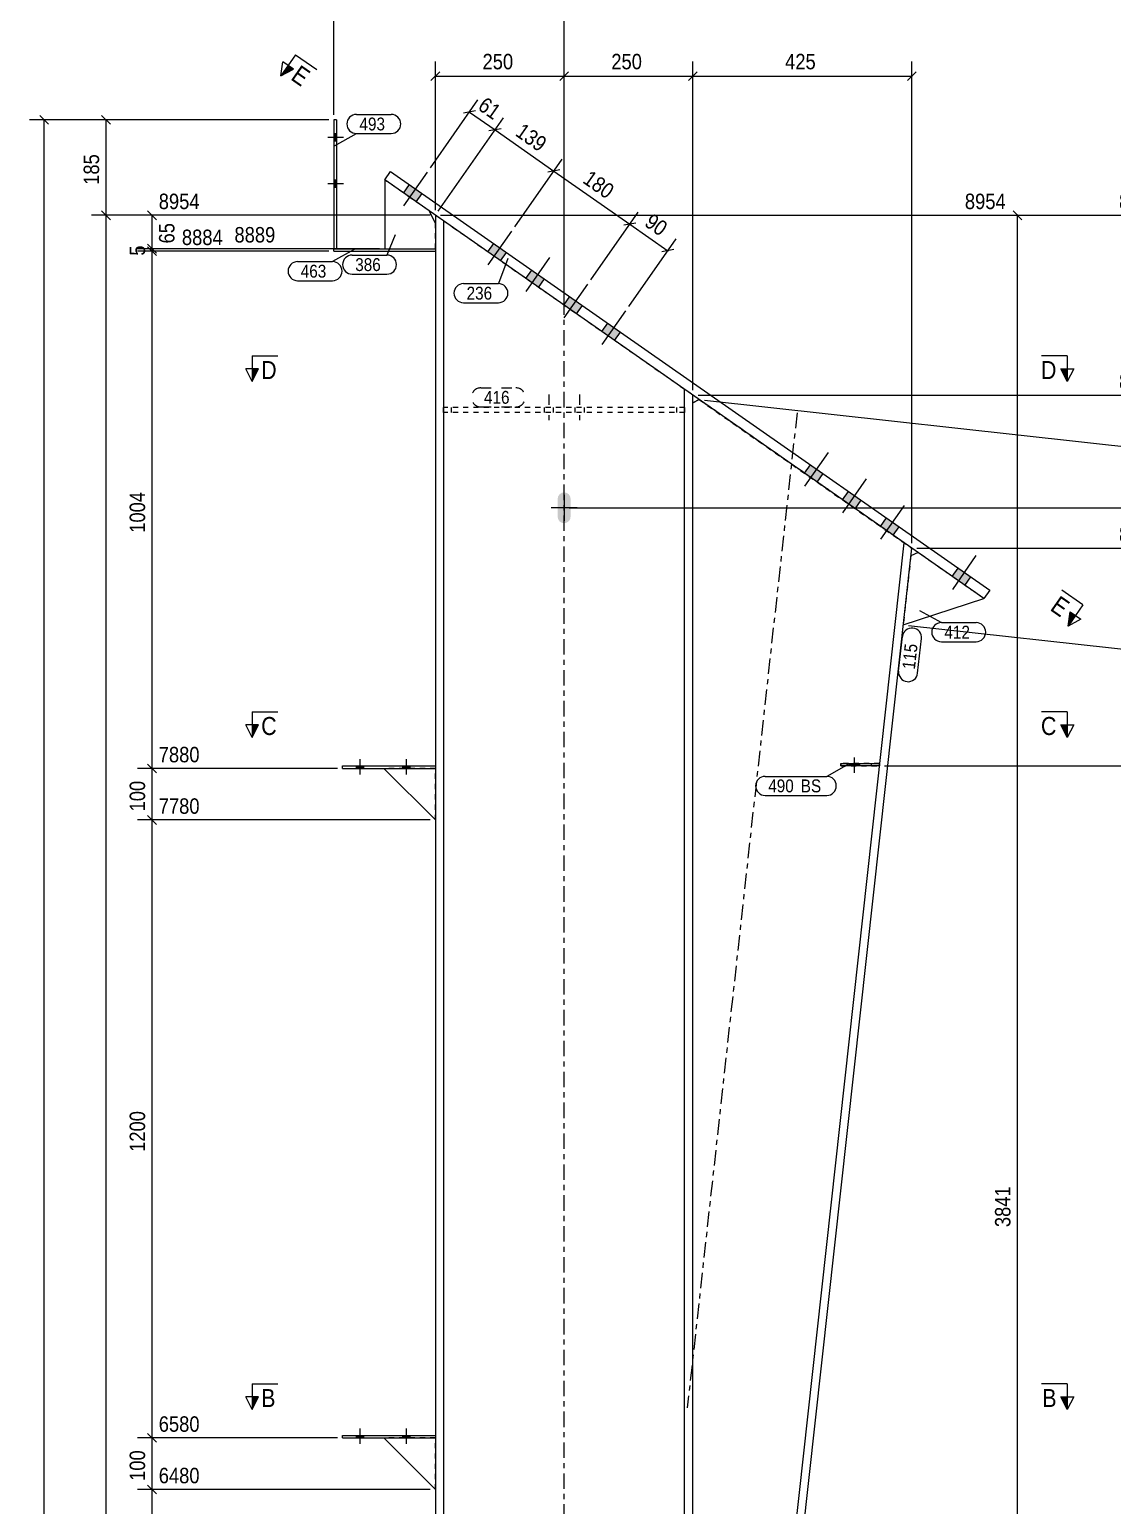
# Model space of a CAD drawing. Header units: millimetres. Extents: x 2 to 579, y 1 to 825.
# Drawn here: x 163.6 to 373.8, y 393.4 to 680 of the extents above; entities that cross this region are included whole.
import ezdxf

# ---------------------------------------------------------------- set-up
doc = ezdxf.new("R2010")
doc.units = ezdxf.units.MM
for name, pattern in [('XKITLINE00', [0]), ('XKITLINE01', [4, 1, -1, 1, -1]), ('XKITLINE02', [4, 2, -2]), ('XKITLINE03', [6, 3, -1, 1, -1])]:
    doc.linetypes.add(name, pattern=pattern)
for name, color, linetype, lineweight in [('Bolt', 3, 'Continuous', 0), ('Dimensions', 7, 'Continuous', 0), ('Part', 2, 'Continuous', 0), ('PartMark', 7, 'Continuous', 0), ('Section', 6, 'Continuous', 0)]:
    doc.layers.add(name, color=color, linetype=linetype, lineweight=lineweight)
doc.styles.add('ARIAL', font='ARIAL.TTF')

# ---------------------------------------------------------------- blocks, each defined once
blk = doc.blocks.new('*A9')
at = {"layer": 'Bolt'}
for points in [[(239.76, 648.22), (238.61, 646.58), (236.15, 648.3), (237.3, 649.94)], [(239.76, 648.22), (238.61, 646.58), (236.15, 648.3), (237.3, 649.94)], [(256.15, 636.77), (255, 635.13), (252.54, 636.85), (253.69, 638.48)], [(256.15, 636.77), (255, 635.13), (252.54, 636.85), (253.69, 638.48)], [(263.53, 631.61), (262.38, 629.97), (259.92, 631.69), (261.07, 633.33)], [(263.53, 631.61), (262.38, 629.97), (259.92, 631.69), (261.07, 633.33)], [(270.9, 626.45), (269.76, 624.81), (267.3, 626.53), (268.44, 628.17)], [(270.9, 626.45), (269.76, 624.81), (267.3, 626.53), (268.44, 628.17)], [(278.28, 621.3), (277.13, 619.66), (274.67, 621.38), (275.82, 623.02)], [(278.28, 621.3), (277.13, 619.66), (274.67, 621.38), (275.82, 623.02)], [(317.62, 593.8), (316.48, 592.16), (314.02, 593.88), (315.16, 595.52)], [(317.62, 593.8), (316.48, 592.16), (314.02, 593.88), (315.16, 595.52)], [(325, 588.64), (323.85, 587), (321.39, 588.72), (322.54, 590.36)], [(325, 588.64), (323.85, 587), (321.39, 588.72), (322.54, 590.36)], [(332.37, 583.49), (331.23, 581.85), (328.77, 583.57), (329.92, 585.21)], [(332.37, 583.49), (331.23, 581.85), (328.77, 583.57), (329.92, 585.21)], [(346.31, 573.75), (345.16, 572.11), (342.7, 573.83), (343.85, 575.47)], [(346.31, 573.75), (345.16, 572.11), (342.7, 573.83), (343.85, 575.47)]]:
    blk.add_hatch(color=3, dxfattribs=at).paths.add_polyline_path(points, flags=17)
at = {"layer": 'Bolt', "color": 3, "linetype": 'XKITLINE00', "lineweight": 0}
for p, q in [((236.24, 645.8), (240.82, 652.36)), ((236.24, 645.8), (240.82, 652.36)), ((236.15, 648.3), (237.3, 649.94)), ((236.15, 648.3), (237.3, 649.94)), ((238.61, 646.58), (239.76, 648.22)), ((238.61, 646.58), (239.76, 648.22)), ((252.63, 634.35), (257.21, 640.9)), ((252.63, 634.35), (257.21, 640.9)), ((252.54, 636.85), (253.69, 638.48)), ((252.54, 636.85), (253.69, 638.48)), ((255, 635.13), (256.15, 636.77)), ((255, 635.13), (256.15, 636.77)), ((260, 629.19), (264.59, 635.75)), ((260, 629.19), (264.59, 635.75)), ((259.92, 631.69), (261.07, 633.33)), ((259.92, 631.69), (261.07, 633.33)), ((262.38, 629.97), (263.53, 631.61)), ((262.38, 629.97), (263.53, 631.61)), ((267.38, 624.03), (271.96, 630.59)), ((267.38, 624.03), (271.96, 630.59)), ((267.3, 626.53), (268.44, 628.17)), ((267.3, 626.53), (268.44, 628.17)), ((269.76, 624.81), (270.9, 626.45)), ((269.76, 624.81), (270.9, 626.45)), ((274.76, 618.88), (279.34, 625.44)), ((274.76, 618.88), (279.34, 625.44)), ((274.67, 621.38), (275.82, 623.02)), ((274.67, 621.38), (275.82, 623.02)), ((277.13, 619.66), (278.28, 621.3)), ((277.13, 619.66), (278.28, 621.3)), ((314.1, 591.38), (318.68, 597.94)), ((314.1, 591.38), (318.68, 597.94)), ((314.02, 593.88), (315.16, 595.52)), ((314.02, 593.88), (315.16, 595.52)), ((316.48, 592.16), (317.62, 593.8)), ((316.48, 592.16), (317.62, 593.8)), ((321.48, 586.22), (326.06, 592.78)), ((321.48, 586.22), (326.06, 592.78)), ((321.39, 588.72), (322.54, 590.36)), ((321.39, 588.72), (322.54, 590.36)), ((323.85, 587), (325, 588.64)), ((323.85, 587), (325, 588.64)), ((328.85, 581.07), (333.44, 587.62)), ((328.85, 581.07), (333.44, 587.62)), ((328.77, 583.57), (329.92, 585.21)), ((328.77, 583.57), (329.92, 585.21)), ((331.23, 581.85), (332.37, 583.49)), ((331.23, 581.85), (332.37, 583.49)), ((342.79, 571.33), (347.37, 577.89)), ((342.79, 571.33), (347.37, 577.89)), ((342.7, 573.83), (343.85, 575.47)), ((342.7, 573.83), (343.85, 575.47)), ((345.16, 572.11), (346.31, 573.75)), ((345.16, 572.11), (346.31, 573.75))]:
    blk.add_line(p, q, dxfattribs=at)
blk = doc.blocks.new('*A11')
at = {"layer": 'Bolt'}
blk.add_hatch(color=3, dxfattribs=at).paths.add_polyline_path([(267.83, 584.27), (267.35, 584.17), (266.87, 584.27), (266.47, 584.54), (266.2, 584.94), (266.1, 585.42), (266.1, 588.92), (266.2, 589.4), (266.47, 589.8), (266.87, 590.07), (267.35, 590.17), (267.83, 590.07), (268.24, 589.8), (268.51, 589.4), (268.6, 588.92), (268.6, 585.42), (268.51, 584.94), (268.24, 584.54)], flags=17)
at = {"layer": 'Bolt', "color": 3, "linetype": 'XKITLINE00', "lineweight": 0}
for p, q in [((267.35, 589.67), (267.35, 584.67)), ((269.85, 587.17), (264.85, 587.17))]:
    blk.add_line(p, q, dxfattribs=at)
blk = doc.blocks.new('*A13')
at = {"layer": 'Bolt'}
for points in [[(222.65, 659.79), (223.15, 659.79), (223.15, 658.39), (222.65, 658.39)], [(222.65, 650.79), (223.15, 650.79), (223.15, 649.39), (222.65, 649.39)]]:
    blk.add_hatch(color=3, dxfattribs=at).paths.add_polyline_path(points, flags=17)
at = {"layer": 'Bolt', "color": 3, "linetype": 'XKITLINE00', "lineweight": 0}
for p, q in [((223.15, 659.79), (222.65, 659.79)), ((224.49, 659.09), (221.49, 659.09)), ((223.15, 658.39), (222.65, 658.39)), ((223.15, 650.79), (222.65, 650.79)), ((224.49, 650.09), (221.49, 650.09)), ((223.15, 649.39), (222.65, 649.39))]:
    blk.add_line(p, q, dxfattribs=at)
blk = doc.blocks.new('*A14')
at = {"layer": 'Bolt'}
for points in [[(222.65, 659.79), (223.15, 659.79), (223.15, 658.39), (222.65, 658.39)], [(222.65, 650.79), (223.15, 650.79), (223.15, 649.39), (222.65, 649.39)]]:
    blk.add_hatch(color=3, dxfattribs=at).paths.add_polyline_path(points, flags=17)
at = {"layer": 'Bolt', "color": 3, "linetype": 'XKITLINE00', "lineweight": 0}
for p, q in [((223.15, 659.79), (222.65, 659.79)), ((224.49, 659.09), (221.49, 659.09)), ((223.15, 658.39), (222.65, 658.39)), ((223.15, 650.79), (222.65, 650.79)), ((224.49, 650.09), (221.49, 650.09)), ((223.15, 649.39), (222.65, 649.39))]:
    blk.add_line(p, q, dxfattribs=at)
blk = doc.blocks.new('*A15')
at = {"layer": 'Bolt'}
for points in [[(227.05, 406.55), (227.05, 407.05), (228.45, 407.05), (228.45, 406.55)], [(227.05, 406.55), (227.05, 407.05), (228.45, 407.05), (228.45, 406.55)], [(236.05, 406.55), (236.05, 407.05), (237.45, 407.05), (237.45, 406.55)], [(236.05, 406.55), (236.05, 407.05), (237.45, 407.05), (237.45, 406.55)]]:
    blk.add_hatch(color=3, dxfattribs=at).paths.add_polyline_path(points, flags=17)
at = {"layer": 'Bolt', "color": 3, "linetype": 'XKITLINE00', "lineweight": 0}
for p, q in [((227.05, 406.55), (227.05, 407.05)), ((227.05, 406.55), (227.05, 407.05)), ((227.75, 405.39), (227.75, 408.39)), ((227.75, 405.39), (227.75, 408.39)), ((228.45, 406.55), (228.45, 407.05)), ((228.45, 406.55), (228.45, 407.05)), ((236.05, 406.55), (236.05, 407.05)), ((236.05, 406.55), (236.05, 407.05)), ((236.75, 405.39), (236.75, 408.39)), ((236.75, 405.39), (236.75, 408.39)), ((237.45, 406.55), (237.45, 407.05)), ((237.45, 406.55), (237.45, 407.05))]:
    blk.add_line(p, q, dxfattribs=at)
blk = doc.blocks.new('*A16')
at = {"layer": 'Bolt', "color": 3, "linetype": 'XKITLINE02', "lineweight": 0}
for p, q in [((322.77, 537.05), (322.77, 537.55)), ((323.75, 535.7), (323.75, 538.7)), ((324.73, 537.05), (324.73, 537.55))]:
    blk.add_line(p, q, dxfattribs=at)
blk = doc.blocks.new('*A17')
at = {"layer": 'Bolt'}
blk.add_hatch(color=3, dxfattribs=at).paths.add_polyline_path([(324.73, 537.55), (324.73, 537.05), (322.77, 537.05), (322.77, 537.55)], flags=17)
at = {"layer": 'Bolt', "color": 3, "linetype": 'XKITLINE00', "lineweight": 0}
for p, q in [((322.77, 537.05), (322.77, 537.55)), ((323.75, 535.7), (323.75, 538.7)), ((324.73, 537.05), (324.73, 537.55))]:
    blk.add_line(p, q, dxfattribs=at)
blk = doc.blocks.new('*A18')
at = {"layer": 'Bolt'}
for points in [[(227.05, 536.55), (227.05, 537.05), (228.45, 537.05), (228.45, 536.55)], [(227.05, 536.55), (227.05, 537.05), (228.45, 537.05), (228.45, 536.55)], [(236.05, 536.55), (236.05, 537.05), (237.45, 537.05), (237.45, 536.55)], [(236.05, 536.55), (236.05, 537.05), (237.45, 537.05), (237.45, 536.55)]]:
    blk.add_hatch(color=3, dxfattribs=at).paths.add_polyline_path(points, flags=17)
at = {"layer": 'Bolt', "color": 3, "linetype": 'XKITLINE00', "lineweight": 0}
for p, q in [((227.05, 536.55), (227.05, 537.05)), ((227.05, 536.55), (227.05, 537.05)), ((227.75, 535.39), (227.75, 538.39)), ((227.75, 535.39), (227.75, 538.39)), ((228.45, 536.55), (228.45, 537.05)), ((228.45, 536.55), (228.45, 537.05)), ((236.05, 536.55), (236.05, 537.05)), ((236.05, 536.55), (236.05, 537.05)), ((236.75, 535.39), (236.75, 538.39)), ((236.75, 535.39), (236.75, 538.39)), ((237.45, 536.55), (237.45, 537.05)), ((237.45, 536.55), (237.45, 537.05))]:
    blk.add_line(p, q, dxfattribs=at)
blk = doc.blocks.new('*A20')
at = {"layer": 'Bolt', "color": 3, "linetype": 'XKITLINE02', "lineweight": 0}
for p, q in [((264.35, 609.17), (264.35, 604.17)), ((264.35, 609.17), (264.35, 604.17)), ((270.35, 609.17), (270.35, 604.17)), ((270.35, 609.17), (270.35, 604.17)), ((263.45, 606.67), (263.45, 605.67)), ((263.45, 606.67), (263.45, 605.67)), ((265.25, 606.67), (265.25, 605.67)), ((265.25, 606.67), (265.25, 605.67)), ((269.45, 606.67), (269.45, 605.67)), ((269.45, 606.67), (269.45, 605.67)), ((271.25, 606.67), (271.25, 605.67)), ((271.25, 606.67), (271.25, 605.67))]:
    blk.add_line(p, q, dxfattribs=at)
blk = doc.blocks.new('*A22')
at = {"layer": 'Part', "color": 2, "linetype": 'XKITLINE00', "lineweight": 0}
for p, q in [((232.52, 650.84), (233.67, 652.48)), ((348.83, 569.55), (232.52, 650.84)), ((233.67, 652.48), (349.97, 571.19)), ((349.97, 571.19), (348.83, 569.55))]:
    blk.add_line(p, q, dxfattribs=at)
blk = doc.blocks.new('*A23')
at = {"layer": 'Part', "color": 2, "linetype": 'XKITLINE00', "lineweight": 0}
for p, q in [((242.35, 643.97), (242.35, 126.67)), ((243.95, 642.85), (243.95, 126.67)), ((290.75, 126.67), (290.75, 610.14)), ((292.35, 126.67), (292.35, 609.02))]:
    blk.add_line(p, q, dxfattribs=at)
at = {"layer": 'Part', "color": 7, "linetype": 'XKITLINE01', "lineweight": 0}
blk.add_line((292.35, 609.02), (242.35, 643.97), dxfattribs=at)
at = {"layer": 'Part', "color": 7, "linetype": 'XKITLINE03', "lineweight": 0}
blk.add_line((267.35, 126.67), (267.35, 636.5), dxfattribs=at)
blk = doc.blocks.new('*A26')
at = {"layer": 'Part', "color": 2, "linetype": 'XKITLINE00', "lineweight": 0}
for p, q in [((222.65, 662.49), (222.65, 637.49)), ((223.15, 662.49), (222.65, 662.49)), ((223.15, 662.49), (223.15, 637.49)), ((222.65, 637.49), (223.15, 637.49))]:
    blk.add_line(p, q, dxfattribs=at)
blk = doc.blocks.new('*A27')
at = {"layer": 'Part', "color": 2, "linetype": 'XKITLINE00', "lineweight": 0}
blk.add_line((232.35, 406.55), (242.35, 396.55), dxfattribs=at)
at = {"layer": 'Part', "color": 7, "linetype": 'XKITLINE01', "lineweight": 0}
for p, q in [((242.35, 406.55), (232.35, 406.55)), ((242.35, 396.55), (242.35, 406.55))]:
    blk.add_line(p, q, dxfattribs=at)
blk = doc.blocks.new('*A28')
at = {"layer": 'Part', "color": 2, "linetype": 'XKITLINE00', "lineweight": 0}
for p, q in [((224.35, 406.55), (224.35, 407.05)), ((224.35, 407.05), (242.35, 407.05)), ((224.35, 406.55), (242.35, 406.55))]:
    blk.add_line(p, q, dxfattribs=at)
at = {"layer": 'Part', "color": 7, "linetype": 'XKITLINE01', "lineweight": 0}
blk.add_line((242.35, 407.05), (242.35, 406.55), dxfattribs=at)
blk = doc.blocks.new('*A29')
at = {"layer": 'Part', "color": 7, "linetype": 'XKITLINE01', "lineweight": 0}
for p, q in [((328.55, 537.55), (321.05, 537.55)), ((321.05, 537.55), (321.05, 537.05)), ((321.05, 537.05), (328.55, 537.05)), ((327.05, 537.05), (327.05, 537.55)), ((328.55, 537.05), (328.55, 537.55))]:
    blk.add_line(p, q, dxfattribs=at)
blk = doc.blocks.new('*A30')
at = {"layer": 'Part', "color": 2, "linetype": 'XKITLINE00', "lineweight": 0}
for p, q in [((321.05, 537.05), (321.05, 537.55)), ((321.05, 537.55), (328.55, 537.55)), ((328.55, 537.05), (321.05, 537.05)), ((328.55, 537.55), (328.55, 537.05))]:
    blk.add_line(p, q, dxfattribs=at)
at = {"layer": 'Part', "color": 7, "linetype": 'XKITLINE01', "lineweight": 0}
for p, q in [((327.05, 537.05), (327.05, 537.55)), ((328.55, 537.05), (328.55, 537.05)), ((328.55, 537.05), (328.55, 537.05))]:
    blk.add_line(p, q, dxfattribs=at)
blk = doc.blocks.new('*A31')
at = {"layer": 'Part', "color": 2, "linetype": 'XKITLINE00', "lineweight": 0}
for p, q in [((232.52, 650.84), (232.52, 637.49)), ((242.35, 642.47), (241.12, 644.83))]:
    blk.add_line(p, q, dxfattribs=at)
at = {"layer": 'Part', "color": 7, "linetype": 'XKITLINE01', "lineweight": 0}
for p, q in [((241.12, 644.83), (232.52, 650.84)), ((242.35, 637.49), (242.35, 642.47)), ((232.52, 637.49), (242.35, 637.49))]:
    blk.add_line(p, q, dxfattribs=at)
blk = doc.blocks.new('*A32')
at = {"layer": 'Part', "color": 2, "linetype": 'XKITLINE00', "lineweight": 0}
for p, q in [((222.65, 636.99), (222.65, 637.49)), ((222.65, 637.49), (242.35, 637.49)), ((222.65, 636.99), (242.35, 636.99))]:
    blk.add_line(p, q, dxfattribs=at)
at = {"layer": 'Part', "color": 7, "linetype": 'XKITLINE01', "lineweight": 0}
blk.add_line((242.35, 637.49), (242.35, 636.99), dxfattribs=at)
blk = doc.blocks.new('*A33')
at = {"layer": 'Part', "color": 2, "linetype": 'XKITLINE00', "lineweight": 0}
for p, q in [((224.35, 536.55), (224.35, 537.05)), ((224.35, 537.05), (242.35, 537.05)), ((224.35, 536.55), (242.35, 536.55))]:
    blk.add_line(p, q, dxfattribs=at)
at = {"layer": 'Part', "color": 7, "linetype": 'XKITLINE01', "lineweight": 0}
blk.add_line((242.35, 537.05), (242.35, 536.55), dxfattribs=at)
blk = doc.blocks.new('*A34')
at = {"layer": 'Part', "color": 2, "linetype": 'XKITLINE00', "lineweight": 0}
blk.add_line((232.35, 536.55), (242.35, 526.55), dxfattribs=at)
at = {"layer": 'Part', "color": 7, "linetype": 'XKITLINE01', "lineweight": 0}
for p, q in [((242.35, 536.55), (232.35, 536.55)), ((242.35, 526.55), (242.35, 536.55))]:
    blk.add_line(p, q, dxfattribs=at)
blk = doc.blocks.new('*A36')
at = {"layer": 'Part', "color": 2, "linetype": 'XKITLINE00', "lineweight": 0}
for p, q in [((293.56, 608.18), (292.35, 607.55)), ((292.35, 607.55), (293.57, 608.17)), ((333.33, 580.38), (292.35, 209.02)), ((293.94, 208.85), (334.83, 579.33))]:
    blk.add_line(p, q, dxfattribs=at)
at = {"layer": 'Part', "color": 7, "linetype": 'XKITLINE01', "lineweight": 0}
for p, q in [((293.58, 608.19), (293.56, 608.18)), ((293.58, 608.19), (293.57, 608.17)), ((293.57, 608.17), (334.83, 579.33)), ((333.33, 580.38), (293.58, 608.19)), ((292.35, 607.55), (292.35, 607.55)), ((292.35, 209.02), (292.35, 607.55)), ((292.35, 607.55), (292.35, 607.55))]:
    blk.add_line(p, q, dxfattribs=at)
at = {"layer": 'Part', "color": 7, "linetype": 'XKITLINE03', "lineweight": 0}
blk.add_line((312.57, 605.59), (291.26, 412.41), dxfattribs=at)
blk = doc.blocks.new('*A37')
at = {"layer": 'Part', "color": 7, "linetype": 'XKITLINE01', "lineweight": 0}
for p, q in [((334.66, 577.84), (333.18, 564.42)), ((348.83, 569.55), (336.06, 578.47))]:
    blk.add_line(p, q, dxfattribs=at)
at = {"layer": 'Part', "color": 2, "linetype": 'XKITLINE00', "lineweight": 0}
for p, q in [((336.06, 578.47), (334.66, 577.84)), ((333.18, 564.42), (348.83, 569.55))]:
    blk.add_line(p, q, dxfattribs=at)
blk = doc.blocks.new('*A42')
at = {"layer": 'Part', "color": 7, "linetype": 'XKITLINE01', "lineweight": 0}
for p, q in [((290.75, 606.67), (243.95, 606.67)), ((243.95, 605.67), (243.95, 606.67)), ((290.75, 605.67), (243.95, 605.67)), ((245.45, 606.67), (245.45, 605.67)), ((289.25, 605.67), (289.25, 606.67)), ((290.75, 606.67), (290.75, 605.67))]:
    blk.add_line(p, q, dxfattribs=at)
blk = doc.blocks.new('*A131')
at = {"layer": 'Dimensions', "color": 7, "linetype": 'XKITLINE00', "lineweight": 0}
for p, q in [((221.65, 662.49), (163.57, 662.49)), ((165.57, 663.34), (167.26, 661.64)), ((166.42, 96.57), (166.42, 662.49))]:
    blk.add_line(p, q, dxfattribs=at)
at = {"layer": 'Dimensions', "color": 3}
blk.add_point((166.42, 662.49), dxfattribs=at)
blk = doc.blocks.new('*A135')
at = {"layer": 'PartMark', "color": 7, "linetype": 'XKITLINE00', "lineweight": 0}
for p, q in [((322.58, 537.42), (318.34, 535.02)), ((306.38, 535.02), (318.34, 535.02)), ((306.38, 531.32), (318.34, 531.32))]:
    blk.add_line(p, q, dxfattribs=at)
for centre, start, end in [((306.38, 533.17), 90, 270), ((318.34, 533.17), 270, 90)]:
    blk.add_arc(centre, 1.85, start, end, dxfattribs=at)
at = {"layer": 'PartMark', "color": 3, "style": 'ARIAL', "width": 0.85}
for s, p in [('490', (306.98, 531.92)), ('BS', (313.29, 531.92))]:
    blk.add_text(s, height=2.5, dxfattribs=at).set_placement(p)
blk = doc.blocks.new('*A139')
at = {"layer": 'Section'}
for points in [[(208.04, 545.05), (206.79, 542.55), (206.79, 545.05)], [(365.04, 545.05), (365.04, 542.55), (363.79, 545.05)]]:
    blk.add_hatch(color=3, dxfattribs=at).paths.add_polyline_path(points, flags=17)
at = {"layer": 'Section', "color": 1, "linetype": 'XKITLINE00', "lineweight": 0}
for p, q in [((206.79, 547.55), (211.79, 547.55)), ((206.79, 547.55), (206.79, 542.55)), ((365.04, 547.55), (360.04, 547.55)), ((365.04, 547.55), (365.04, 542.55))]:
    blk.add_line(p, q, dxfattribs=at)
at = {"layer": 'Section', "color": 3, "linetype": 'XKITLINE00', "lineweight": 0}
for p, q in [((206.79, 542.55), (205.54, 545.05)), ((208.04, 545.05), (205.54, 545.05)), ((206.79, 542.55), (208.04, 545.05)), ((363.79, 545.05), (366.29, 545.05)), ((365.04, 542.55), (363.79, 545.05)), ((366.29, 545.05), (365.04, 542.55))]:
    blk.add_line(p, q, dxfattribs=at)
at = {"layer": 'Section', "color": 7, "style": 'ARIAL', "width": 0.85}
for p in [(208.54, 543.05), (359.92, 543.05)]:
    blk.add_text('C', height=3.5, dxfattribs=at).set_placement(p)
blk = doc.blocks.new('*A140')
at = {"layer": 'Section'}
for points in [[(214.81, 672.37), (212.36, 671.04), (213.79, 673.09)], [(366.63, 566.25), (365.2, 564.2), (365.61, 566.97)]]:
    blk.add_hatch(color=3, dxfattribs=at).paths.add_polyline_path(points, flags=17)
at = {"layer": 'Section', "color": 1, "linetype": 'XKITLINE00', "lineweight": 0}
for p, q in [((215.22, 675.13), (212.36, 671.04)), ((215.22, 675.13), (219.32, 672.27)), ((368.06, 568.3), (363.97, 571.17)), ((368.06, 568.3), (365.2, 564.2))]:
    blk.add_line(p, q, dxfattribs=at)
at = {"layer": 'Section', "color": 3, "linetype": 'XKITLINE00', "lineweight": 0}
for p, q in [((212.36, 671.04), (212.76, 673.8)), ((214.81, 672.37), (212.76, 673.8)), ((212.36, 671.04), (214.81, 672.37)), ((365.2, 564.2), (365.61, 566.97)), ((367.66, 565.54), (365.2, 564.2)), ((365.61, 566.97), (367.66, 565.54))]:
    blk.add_line(p, q, dxfattribs=at)
at = {"layer": 'Section', "color": 7, "style": 'ARIAL', "width": 0.85}
for p in [(214.08, 670.44), (361.5, 567.4)]:
    blk.add_text('E', height=3.5, rotation=-34.9504, dxfattribs=at).set_placement(p)
blk = doc.blocks.new('*A142')
at = {"layer": 'Section'}
for points in [[(208.04, 614.17), (206.79, 611.67), (206.79, 614.17)], [(365.04, 614.17), (365.04, 611.67), (363.79, 614.17)]]:
    blk.add_hatch(color=3, dxfattribs=at).paths.add_polyline_path(points, flags=17)
at = {"layer": 'Section', "color": 1, "linetype": 'XKITLINE00', "lineweight": 0}
for p, q in [((206.79, 616.67), (211.79, 616.67)), ((206.79, 616.67), (206.79, 611.67)), ((365.04, 616.67), (360.04, 616.67)), ((365.04, 616.67), (365.04, 611.67))]:
    blk.add_line(p, q, dxfattribs=at)
at = {"layer": 'Section', "color": 3, "linetype": 'XKITLINE00', "lineweight": 0}
for p, q in [((206.79, 611.67), (205.54, 614.17)), ((208.04, 614.17), (205.54, 614.17)), ((206.79, 611.67), (208.04, 614.17)), ((363.79, 614.17), (366.29, 614.17)), ((365.04, 611.67), (363.79, 614.17)), ((366.29, 614.17), (365.04, 611.67))]:
    blk.add_line(p, q, dxfattribs=at)
at = {"layer": 'Section', "color": 7, "style": 'ARIAL', "width": 0.85}
for p in [(208.54, 612.17), (359.92, 612.17)]:
    blk.add_text('D', height=3.5, dxfattribs=at).set_placement(p)
blk = doc.blocks.new('*A143')
at = {"layer": 'Section'}
for points in [[(208.04, 414.55), (206.79, 412.05), (206.79, 414.55)], [(365.04, 414.55), (365.04, 412.05), (363.79, 414.55)]]:
    blk.add_hatch(color=3, dxfattribs=at).paths.add_polyline_path(points, flags=17)
at = {"layer": 'Section', "color": 1, "linetype": 'XKITLINE00', "lineweight": 0}
for p, q in [((206.79, 417.05), (211.79, 417.05)), ((206.79, 417.05), (206.79, 412.05)), ((365.04, 417.05), (360.04, 417.05)), ((365.04, 417.05), (365.04, 412.05))]:
    blk.add_line(p, q, dxfattribs=at)
at = {"layer": 'Section', "color": 3, "linetype": 'XKITLINE00', "lineweight": 0}
for p, q in [((206.79, 412.05), (205.54, 414.55)), ((208.04, 414.55), (205.54, 414.55)), ((206.79, 412.05), (208.04, 414.55)), ((363.79, 414.55), (366.29, 414.55)), ((365.04, 412.05), (363.79, 414.55)), ((366.29, 414.55), (365.04, 412.05))]:
    blk.add_line(p, q, dxfattribs=at)
at = {"layer": 'Section', "color": 7, "style": 'ARIAL', "width": 0.85}
for p in [(208.54, 412.55), (360.18, 412.55)]:
    blk.add_text('B', height=3.5, dxfattribs=at).set_placement(p)
blk = doc.blocks.new('*A145')
at = {"layer": 'Dimensions', "color": 7, "linetype": 'XKITLINE00', "lineweight": 0}
for p, q in [((257.78, 641.72), (266.99, 654.9)), ((266.54, 652.77), (264.18, 652.35)), ((265.36, 652.56), (280.11, 642.25)), ((272.54, 631.41), (281.75, 644.59)), ((281.29, 642.46), (278.93, 642.04))]:
    blk.add_line(p, q, dxfattribs=at)
at = {"layer": 'Dimensions', "color": 3}
for p in [(265.36, 652.56), (280.11, 642.25)]:
    blk.add_point(p, dxfattribs=at)
at = {"layer": 'Dimensions', "color": 3, "style": 'ARIAL', "width": 0.85}
blk.add_text('180', height=3, rotation=-34.9504, dxfattribs=at).set_placement((270.77, 650.42))
blk = doc.blocks.new('*A146')
at = {"layer": 'Dimensions', "color": 7, "linetype": 'XKITLINE00', "lineweight": 0}
for p, q in [((272.54, 631.41), (281.75, 644.59)), ((281.29, 642.46), (278.93, 642.04)), ((280.11, 642.25), (287.49, 637.09)), ((279.91, 626.26), (289.12, 639.43)), ((288.67, 637.3), (286.31, 636.88))]:
    blk.add_line(p, q, dxfattribs=at)
at = {"layer": 'Dimensions', "color": 3}
for p in [(280.11, 642.25), (287.49, 637.09)]:
    blk.add_point(p, dxfattribs=at)
at = {"layer": 'Dimensions', "color": 3, "style": 'ARIAL', "width": 0.85}
blk.add_text('90', height=3, rotation=-34.9504, dxfattribs=at).set_placement((282.75, 642.05))
blk = doc.blocks.new('*A147')
at = {"layer": 'Dimensions', "color": 7, "linetype": 'XKITLINE00', "lineweight": 0}
for p, q in [((293.35, 609.02), (387.68, 609.02)), ((384.43, 609.87), (386.13, 608.17)), ((385.28, 579.33), (385.28, 609.02)), ((335.83, 579.33), (387.68, 579.33)), ((384.43, 580.18), (386.13, 578.48))]:
    blk.add_line(p, q, dxfattribs=at)
at = {"layer": 'Dimensions', "color": 3}
for p in [(385.28, 609.02), (385.28, 579.33)]:
    blk.add_point(p, dxfattribs=at)
at = {"layer": 'Dimensions', "color": 3, "style": 'ARIAL', "width": 0.85}
for s, p in [('8605', (375.08, 610.22)), ('8308', (375.08, 580.53))]:
    blk.add_text(s, height=3, dxfattribs=at).set_placement(p)
blk.add_text('297', height=3, rotation=90.0002, dxfattribs=at).set_placement((383.93, 590.84))
blk = doc.blocks.new('*A148')
at = {"layer": 'Dimensions', "color": 7, "linetype": 'XKITLINE00', "lineweight": 0}
for p, q in [((243.35, 643.97), (387.68, 643.97)), ((384.43, 644.82), (386.13, 643.12)), ((385.28, 609.02), (385.28, 643.97)), ((293.35, 609.02), (387.68, 609.02)), ((384.43, 609.87), (386.13, 608.17))]:
    blk.add_line(p, q, dxfattribs=at)
at = {"layer": 'Dimensions', "color": 3}
for p in [(385.28, 643.97), (385.28, 609.02)]:
    blk.add_point(p, dxfattribs=at)
at = {"layer": 'Dimensions', "color": 3, "style": 'ARIAL', "width": 0.85}
blk.add_text('8954', height=3, dxfattribs=at).set_placement((375.08, 645.17))
blk.add_text('349', height=3, rotation=90.0002, dxfattribs=at).set_placement((383.93, 623.16))
blk = doc.blocks.new('*A149')
at = {"layer": 'Dimensions', "color": 7, "linetype": 'XKITLINE00', "lineweight": 0}
for p, q in [((242.35, 644.97), (242.35, 673.82)), ((267.35, 627.5), (267.35, 673.82)), ((243.2, 671.82), (241.5, 670.12)), ((242.35, 670.97), (267.35, 670.97)), ((268.2, 671.82), (266.5, 670.12))]:
    blk.add_line(p, q, dxfattribs=at)
at = {"layer": 'Dimensions', "color": 3}
for p in [(242.35, 670.97), (267.35, 670.97)]:
    blk.add_point(p, dxfattribs=at)
at = {"layer": 'Dimensions', "color": 3, "style": 'ARIAL', "width": 0.85}
blk.add_text('250', height=3, dxfattribs=at).set_placement((251.51, 672.32))
blk = doc.blocks.new('*A150')
at = {"layer": 'Dimensions', "color": 7, "linetype": 'XKITLINE00', "lineweight": 0}
for p, q in [((267.35, 627.5), (267.35, 673.82)), ((292.35, 610.02), (292.35, 673.82)), ((268.2, 671.82), (266.5, 670.12)), ((267.35, 670.97), (292.35, 670.97)), ((293.2, 671.82), (291.5, 670.12))]:
    blk.add_line(p, q, dxfattribs=at)
at = {"layer": 'Dimensions', "color": 3}
for p in [(267.35, 670.97), (292.35, 670.97)]:
    blk.add_point(p, dxfattribs=at)
at = {"layer": 'Dimensions', "color": 3, "style": 'ARIAL', "width": 0.85}
blk.add_text('250', height=3, dxfattribs=at).set_placement((276.51, 672.32))
blk = doc.blocks.new('*A151')
at = {"layer": 'Dimensions', "color": 7, "linetype": 'XKITLINE00', "lineweight": 0}
for p, q in [((292.35, 610.02), (292.35, 673.82)), ((334.83, 580.33), (334.83, 673.82)), ((293.2, 671.82), (291.5, 670.12)), ((292.35, 670.97), (334.83, 670.97)), ((335.68, 671.82), (333.98, 670.12))]:
    blk.add_line(p, q, dxfattribs=at)
at = {"layer": 'Dimensions', "color": 3}
for p in [(292.35, 670.97), (334.83, 670.97)]:
    blk.add_point(p, dxfattribs=at)
at = {"layer": 'Dimensions', "color": 3, "style": 'ARIAL', "width": 0.85}
blk.add_text('425', height=3, dxfattribs=at).set_placement((310.25, 672.32))
blk = doc.blocks.new('*A156')
at = {"layer": 'Dimensions', "color": 7, "linetype": 'XKITLINE00', "lineweight": 0}
for p, q in [((241.35, 643.97), (175.57, 643.97)), ((177.57, 644.82), (179.26, 643.12)), ((178.42, 98.57), (178.42, 643.97))]:
    blk.add_line(p, q, dxfattribs=at)
at = {"layer": 'Dimensions', "color": 3}
blk.add_point((178.42, 643.97), dxfattribs=at)
blk = doc.blocks.new('*A157')
at = {"layer": 'Dimensions', "color": 7, "linetype": 'XKITLINE00', "lineweight": 0}
for p, q in [((221.65, 662.49), (175.57, 662.49)), ((177.57, 663.34), (179.26, 661.64)), ((178.42, 643.97), (178.42, 662.49)), ((241.35, 643.97), (175.57, 643.97)), ((177.57, 644.82), (179.26, 643.12))]:
    blk.add_line(p, q, dxfattribs=at)
at = {"layer": 'Dimensions', "color": 3}
for p in [(178.42, 662.49), (178.42, 643.97)]:
    blk.add_point(p, dxfattribs=at)
at = {"layer": 'Dimensions', "color": 3, "style": 'ARIAL', "width": 0.85}
blk.add_text('185', height=3, rotation=90.0002, dxfattribs=at).set_placement((177.07, 649.89))
blk = doc.blocks.new('*A158')
at = {"layer": 'Dimensions', "color": 7, "linetype": 'XKITLINE00', "lineweight": 0}
blk.add_line((329.55, 537.05), (429.75, 537.05), dxfattribs=at)
blk = doc.blocks.new('*A159')
at = {"layer": 'Dimensions', "color": 7, "linetype": 'XKITLINE00', "lineweight": 0}
for p, q in [((243.35, 643.97), (429.75, 643.97)), ((426.5, 644.82), (428.2, 643.12)), ((427.35, 537.05), (427.35, 643.97)), ((329.55, 537.05), (429.75, 537.05)), ((426.5, 537.89), (428.2, 536.2))]:
    blk.add_line(p, q, dxfattribs=at)
at = {"layer": 'Dimensions', "color": 3}
for p in [(427.35, 643.97), (427.35, 537.05)]:
    blk.add_point(p, dxfattribs=at)
at = {"layer": 'Dimensions', "color": 3, "style": 'ARIAL', "width": 0.85}
blk.add_text('8954', height=3, dxfattribs=at).set_placement((417.15, 645.17))
blk.add_text('1069', height=3, rotation=90.0002, dxfattribs=at).set_placement((426, 586.06))
blk = doc.blocks.new('*A161')
at = {"layer": 'Dimensions', "color": 7, "linetype": 'XKITLINE00', "lineweight": 0}
blk.add_line((268.35, 587.17), (417.75, 587.17), dxfattribs=at)
blk = doc.blocks.new('*A162')
at = {"layer": 'Dimensions', "color": 7, "linetype": 'XKITLINE00', "lineweight": 0}
for p, q in [((243.35, 643.97), (417.75, 643.97)), ((414.5, 644.82), (416.2, 643.12)), ((415.35, 587.17), (415.35, 643.97)), ((414.5, 588.02), (416.2, 586.32)), ((268.35, 587.17), (417.75, 587.17))]:
    blk.add_line(p, q, dxfattribs=at)
at = {"layer": 'Dimensions', "color": 3}
for p in [(415.35, 643.97), (415.35, 587.17)]:
    blk.add_point(p, dxfattribs=at)
at = {"layer": 'Dimensions', "color": 3, "style": 'ARIAL', "width": 0.85}
blk.add_text('8954', height=3, dxfattribs=at).set_placement((405.15, 645.17))
blk.add_text('568', height=3, rotation=90.0002, dxfattribs=at).set_placement((414, 612.23))
blk = doc.blocks.new('*A165')
at = {"layer": 'Dimensions', "color": 7, "linetype": 'XKITLINE00', "lineweight": 0}
for p, q in [((243.35, 643.97), (357.75, 643.97)), ((354.5, 644.82), (356.2, 643.12)), ((355.35, 259.91), (355.35, 643.97))]:
    blk.add_line(p, q, dxfattribs=at)
at = {"layer": 'Dimensions', "color": 3}
blk.add_point((355.35, 643.97), dxfattribs=at)
at = {"layer": 'Dimensions', "color": 3, "style": 'ARIAL', "width": 0.85}
blk.add_text('8954', height=3, dxfattribs=at).set_placement((345.15, 645.17))
blk.add_text('3841', height=3, rotation=90.0002, dxfattribs=at).set_placement((354, 447.49))
blk = doc.blocks.new('*A168')
at = {"layer": 'Dimensions', "color": 7, "linetype": 'XKITLINE00', "lineweight": 0}
for p, q in [((241.35, 396.55), (184.5, 396.55)), ((186.5, 397.39), (188.2, 395.7)), ((187.35, 296.55), (187.35, 396.55)), ((223.35, 296.55), (184.5, 296.55)), ((186.5, 297.39), (188.2, 295.7))]:
    blk.add_line(p, q, dxfattribs=at)
at = {"layer": 'Dimensions', "color": 3}
for p in [(187.35, 396.55), (187.35, 296.55)]:
    blk.add_point(p, dxfattribs=at)
at = {"layer": 'Dimensions', "color": 3, "style": 'ARIAL', "width": 0.85}
blk.add_text('6480', height=3, dxfattribs=at).set_placement((188.65, 397.75))
blk.add_text('1000', height=3, rotation=90.0002, dxfattribs=at).set_placement((186, 342.1))
blk = doc.blocks.new('*A169')
at = {"layer": 'Dimensions', "color": 7, "linetype": 'XKITLINE00', "lineweight": 0}
for p, q in [((186.5, 407.39), (188.2, 405.7)), ((223.35, 406.55), (184.5, 406.55)), ((187.35, 396.55), (187.35, 406.55)), ((241.35, 396.55), (184.5, 396.55)), ((186.5, 397.39), (188.2, 395.7))]:
    blk.add_line(p, q, dxfattribs=at)
at = {"layer": 'Dimensions', "color": 3}
for p in [(187.35, 406.55), (187.35, 396.55)]:
    blk.add_point(p, dxfattribs=at)
at = {"layer": 'Dimensions', "color": 3, "style": 'ARIAL', "width": 0.85}
blk.add_text('6580', height=3, dxfattribs=at).set_placement((188.65, 407.75))
blk.add_text('100', height=3, rotation=90.0002, dxfattribs=at).set_placement((186, 398.21))
blk = doc.blocks.new('*A170')
at = {"layer": 'Dimensions', "color": 7, "linetype": 'XKITLINE00', "lineweight": 0}
for p, q in [((186.5, 527.39), (188.2, 525.7)), ((241.35, 526.55), (184.5, 526.55)), ((187.35, 406.55), (187.35, 526.55)), ((186.5, 407.39), (188.2, 405.7)), ((223.35, 406.55), (184.5, 406.55))]:
    blk.add_line(p, q, dxfattribs=at)
at = {"layer": 'Dimensions', "color": 3}
for p in [(187.35, 526.55), (187.35, 406.55)]:
    blk.add_point(p, dxfattribs=at)
at = {"layer": 'Dimensions', "color": 3, "style": 'ARIAL', "width": 0.85}
blk.add_text('7780', height=3, dxfattribs=at).set_placement((188.65, 527.75))
blk.add_text('1200', height=3, rotation=90.0002, dxfattribs=at).set_placement((186, 462.1))
blk = doc.blocks.new('*A171')
at = {"layer": 'Dimensions', "color": 7, "linetype": 'XKITLINE00', "lineweight": 0}
for p, q in [((223.35, 536.55), (184.5, 536.55)), ((186.5, 537.39), (188.2, 535.7)), ((187.35, 526.55), (187.35, 536.55)), ((186.5, 527.39), (188.2, 525.7)), ((241.35, 526.55), (184.5, 526.55))]:
    blk.add_line(p, q, dxfattribs=at)
at = {"layer": 'Dimensions', "color": 3}
for p in [(187.35, 536.55), (187.35, 526.55)]:
    blk.add_point(p, dxfattribs=at)
at = {"layer": 'Dimensions', "color": 3, "style": 'ARIAL', "width": 0.85}
blk.add_text('7880', height=3, dxfattribs=at).set_placement((188.65, 537.75))
blk.add_text('100', height=3, rotation=90.0002, dxfattribs=at).set_placement((186, 528.21))
blk = doc.blocks.new('*A172')
at = {"layer": 'Dimensions', "color": 7, "linetype": 'XKITLINE00', "lineweight": 0}
for p, q in [((221.65, 636.99), (184.5, 636.99)), ((186.5, 637.84), (188.2, 636.14)), ((187.35, 536.55), (187.35, 636.99)), ((223.35, 536.55), (184.5, 536.55)), ((186.5, 537.39), (188.2, 535.7))]:
    blk.add_line(p, q, dxfattribs=at)
at = {"layer": 'Dimensions', "color": 3}
for p in [(187.35, 636.99), (187.35, 536.55)]:
    blk.add_point(p, dxfattribs=at)
at = {"layer": 'Dimensions', "color": 3, "style": 'ARIAL', "width": 0.85}
blk.add_text('8884', height=3, dxfattribs=at).set_placement((193.15, 638.19))
blk.add_text('1004', height=3, rotation=90.0002, dxfattribs=at).set_placement((186, 582.32))
blk = doc.blocks.new('*A173')
at = {"layer": 'Dimensions', "color": 7, "linetype": 'XKITLINE00', "lineweight": 0}
for p, q in [((231.52, 637.49), (184.5, 637.49)), ((221.65, 636.99), (184.5, 636.99)), ((186.5, 638.34), (188.2, 636.64)), ((186.5, 637.84), (188.2, 636.14)), ((187.35, 636.99), (187.35, 637.49))]:
    blk.add_line(p, q, dxfattribs=at)
at = {"layer": 'Dimensions', "color": 3}
for p in [(187.35, 637.49), (187.35, 636.99)]:
    blk.add_point(p, dxfattribs=at)
at = {"layer": 'Dimensions', "color": 3, "style": 'ARIAL', "width": 0.85}
blk.add_text('8889', height=3, dxfattribs=at).set_placement((203.35, 638.69))
blk.add_text('5', height=3, rotation=90.0002, dxfattribs=at).set_placement((186, 636.13))
blk = doc.blocks.new('*A174')
at = {"layer": 'Dimensions', "color": 7, "linetype": 'XKITLINE00', "lineweight": 0}
for p, q in [((241.35, 643.97), (184.95, 643.97)), ((186.5, 644.82), (188.2, 643.12)), ((187.35, 637.49), (187.35, 643.97)), ((231.52, 637.49), (184.95, 637.49)), ((186.5, 638.34), (188.2, 636.64))]:
    blk.add_line(p, q, dxfattribs=at)
at = {"layer": 'Dimensions', "color": 3}
for p in [(187.35, 643.97), (187.35, 637.49)]:
    blk.add_point(p, dxfattribs=at)
at = {"layer": 'Dimensions', "color": 3, "style": 'ARIAL', "width": 0.85}
blk.add_text('8954', height=3, dxfattribs=at).set_placement((188.65, 645.17))
blk.add_text('65', height=3, rotation=90.0002, dxfattribs=at).set_placement((191.7, 638.5))
blk = doc.blocks.new('*A175')
at = {"layer": 'Dimensions', "color": 7, "linetype": 'XKITLINE00', "lineweight": 0}
blk.add_line((334.18, 564.31), (400.84, 556.96), dxfattribs=at)
blk = doc.blocks.new('*A176')
at = {"layer": 'Dimensions', "color": 7, "linetype": 'XKITLINE00', "lineweight": 0}
for p, q in [((294.57, 608.08), (405.13, 595.88)), ((402, 597.08), (403.5, 595.21)), ((398.45, 557.22), (402.75, 596.14)), ((334.18, 564.31), (400.84, 556.96)), ((397.7, 558.16), (399.2, 556.28))]:
    blk.add_line(p, q, dxfattribs=at)
at = {"layer": 'Dimensions', "color": 3}
for p in [(402.75, 596.14), (398.45, 557.22)]:
    blk.add_point(p, dxfattribs=at)
at = {"layer": 'Dimensions', "color": 3, "style": 'ARIAL', "width": 0.85}
for s, rotation, p in [('3969', -6.2968, (392.74, 598.46)), ('392', 83.7034, (398.89, 573.51))]:
    blk.add_text(s, height=3, rotation=rotation, dxfattribs=at).set_placement(p)
blk = doc.blocks.new('*A177')
at = {"layer": 'Dimensions', "color": 7, "linetype": 'XKITLINE00', "lineweight": 0}
for p, q in [((222.65, 663.49), (222.65, 689.78)), ((267.35, 627.5), (267.35, 689.78)), ((223.5, 687.78), (221.8, 686.08)), ((222.65, 686.93), (267.35, 686.93)), ((268.2, 687.78), (266.5, 686.08))]:
    blk.add_line(p, q, dxfattribs=at)
at = {"layer": 'Dimensions', "color": 3}
for p in [(222.65, 686.93), (267.35, 686.93)]:
    blk.add_point(p, dxfattribs=at)
at = {"layer": 'Dimensions', "color": 3, "style": 'ARIAL', "width": 0.85}
blk.add_text('447', height=3, dxfattribs=at).set_placement((241.66, 688.28))
blk = doc.blocks.new('*A184')
at = {"layer": 'PartMark', "color": 7, "linetype": 'XKITLINE02', "lineweight": 0}
for p, q in [((251.2, 610.47), (257.96, 610.47)), ((251.2, 606.77), (257.96, 606.77))]:
    blk.add_line(p, q, dxfattribs=at)
for centre, start, end in [((251.2, 608.62), 90, 270), ((257.96, 608.62), 270, 90)]:
    blk.add_arc(centre, 1.85, start, end, dxfattribs=at)
at = {"layer": 'PartMark', "color": 3, "style": 'ARIAL', "width": 0.85}
blk.add_text('416', height=2.5, dxfattribs=at).set_placement((251.8, 607.37))
blk = doc.blocks.new('*A185')
at = {"layer": 'PartMark', "color": 7, "linetype": 'XKITLINE00', "lineweight": 0}
for p, q in [((336.34, 567.26), (340.58, 564.87)), ((340.58, 564.87), (347.35, 564.87)), ((340.58, 561.17), (347.35, 561.17))]:
    blk.add_line(p, q, dxfattribs=at)
for centre, start, end in [((340.58, 563.02), 90, 270), ((347.35, 563.02), 270, 90)]:
    blk.add_arc(centre, 1.85, start, end, dxfattribs=at)
at = {"layer": 'PartMark', "color": 3, "style": 'ARIAL', "width": 0.85}
blk.add_text('412', height=2.5, dxfattribs=at).set_placement((341.18, 561.77))
blk = doc.blocks.new('*A186')
at = {"layer": 'PartMark', "color": 7, "linetype": 'XKITLINE00', "lineweight": 0}
for p, q in [((332.29, 555.45), (333.04, 562.18)), ((335.97, 555.05), (336.71, 561.77))]:
    blk.add_line(p, q, dxfattribs=at)
for centre, start, end in [((334.87, 561.97), 353.7025, 173.7025), ((334.13, 555.25), 173.7025, 353.7025)]:
    blk.add_arc(centre, 1.85, start, end, dxfattribs=at)
at = {"layer": 'PartMark', "color": 3, "style": 'ARIAL', "width": 0.85}
blk.add_text('115', height=2.5, rotation=83.7034, dxfattribs=at).set_placement((335.44, 555.71))
blk = doc.blocks.new('*A188')
at = {"layer": 'PartMark', "color": 7, "linetype": 'XKITLINE00', "lineweight": 0}
for p, q in [((226.62, 637.36), (222.38, 634.97)), ((215.62, 634.97), (222.38, 634.97)), ((215.62, 631.27), (222.38, 631.27))]:
    blk.add_line(p, q, dxfattribs=at)
for centre, start, end in [((215.62, 633.12), 90, 270), ((222.38, 633.12), 270, 90)]:
    blk.add_arc(centre, 1.85, start, end, dxfattribs=at)
at = {"layer": 'PartMark', "color": 3, "style": 'ARIAL', "width": 0.85}
blk.add_text('463', height=2.5, dxfattribs=at).set_placement((216.22, 631.87))
blk = doc.blocks.new('*A189')
at = {"layer": 'PartMark', "color": 7, "linetype": 'XKITLINE00', "lineweight": 0}
for p, q in [((234.52, 640.19), (232.96, 636.24)), ((226.2, 636.24), (232.96, 636.24)), ((226.2, 632.54), (232.96, 632.54))]:
    blk.add_line(p, q, dxfattribs=at)
for centre, start, end in [((226.2, 634.39), 90, 270), ((232.96, 634.39), 270, 90)]:
    blk.add_arc(centre, 1.85, start, end, dxfattribs=at)
at = {"layer": 'PartMark', "color": 3, "style": 'ARIAL', "width": 0.85}
blk.add_text('386', height=2.5, dxfattribs=at).set_placement((226.8, 633.14))
blk = doc.blocks.new('*A190')
at = {"layer": 'PartMark', "color": 7, "linetype": 'XKITLINE00', "lineweight": 0}
for p, q in [((227.02, 663.55), (233.79, 663.55)), ((222.78, 657.46), (227.02, 659.85)), ((227.02, 659.85), (233.79, 659.85))]:
    blk.add_line(p, q, dxfattribs=at)
for centre, start, end in [((227.02, 661.7), 90, 270), ((233.79, 661.7), 270, 90)]:
    blk.add_arc(centre, 1.85, start, end, dxfattribs=at)
at = {"layer": 'PartMark', "color": 3, "style": 'ARIAL', "width": 0.85}
blk.add_text('493', height=2.5, dxfattribs=at).set_placement((227.62, 660.45))
blk = doc.blocks.new('*A192')
at = {"layer": 'PartMark', "color": 7, "linetype": 'XKITLINE00', "lineweight": 0}
for p, q in [((256.4, 635.61), (254.58, 630.7)), ((247.82, 630.7), (254.58, 630.7)), ((247.82, 627), (254.58, 627))]:
    blk.add_line(p, q, dxfattribs=at)
for centre, start, end in [((247.82, 628.85), 90, 270), ((254.58, 628.85), 270, 90)]:
    blk.add_arc(centre, 1.85, start, end, dxfattribs=at)
at = {"layer": 'PartMark', "color": 3, "style": 'ARIAL', "width": 0.85}
blk.add_text('236', height=2.5, dxfattribs=at).set_placement((248.42, 627.6))
blk = doc.blocks.new('*A195')
at = {"layer": 'Dimensions', "color": 7, "linetype": 'XKITLINE00', "lineweight": 0}
for p, q in [((241.39, 653.18), (250.6, 666.36)), ((242.92, 644.79), (255.57, 662.88)), ((250.15, 664.23), (247.79, 663.81)), ((248.97, 664.02), (253.94, 660.54)), ((255.12, 660.75), (252.76, 660.34))]:
    blk.add_line(p, q, dxfattribs=at)
at = {"layer": 'Dimensions', "color": 3}
for p in [(248.97, 664.02), (253.94, 660.54)]:
    blk.add_point(p, dxfattribs=at)
at = {"layer": 'Dimensions', "color": 3, "style": 'ARIAL', "width": 0.85}
blk.add_text('61', height=3, rotation=-34.9504, dxfattribs=at).set_placement((250.4, 664.66))
blk = doc.blocks.new('*A196')
at = {"layer": 'Dimensions', "color": 7, "linetype": 'XKITLINE00', "lineweight": 0}
for p, q in [((242.92, 644.79), (255.57, 662.88)), ((255.12, 660.75), (252.76, 660.34)), ((253.94, 660.54), (265.36, 652.56)), ((257.78, 641.72), (266.99, 654.9)), ((266.54, 652.77), (264.18, 652.35))]:
    blk.add_line(p, q, dxfattribs=at)
at = {"layer": 'Dimensions', "color": 3}
for p in [(253.94, 660.54), (265.36, 652.56)]:
    blk.add_point(p, dxfattribs=at)
at = {"layer": 'Dimensions', "color": 3, "style": 'ARIAL', "width": 0.85}
blk.add_text('139', height=3, rotation=-34.9504, dxfattribs=at).set_placement((257.69, 659.57))

msp = doc.modelspace()

# ---------------------------------------------------------------- block references
at = {"lineweight": 0}
for name in ['*A177', '*A140', '*A149', '*A150', '*A151', '*A195', '*A131', '*A157', '*A26', '*A190', '*A196', '*A13', '*A14', '*A145', '*A22', '*A31', '*A9', '*A174', '*A148', '*A159', '*A162', '*A165', '*A156', '*A146', '*A172', '*A173', '*A189', '*A188', '*A32', '*A192', '*A142', '*A147', '*A184', '*A20', '*A36', '*A176', '*A42', '*A161', '*A11', '*A37', '*A185', '*A175', '*A186', '*A139', '*A171', '*A158', '*A33', '*A18', '*A34', '*A135', '*A29', '*A30', '*A16', '*A17', '*A170', '*A143', '*A169', '*A28', '*A15', '*A27', '*A168']:
    msp.add_blockref(name, (0, 0), dxfattribs=at)
at = {"layer": 'Part', "lineweight": 0}
msp.add_blockref('*A23', (0, 0), dxfattribs=at)

doc.saveas('drawing.dxf')
